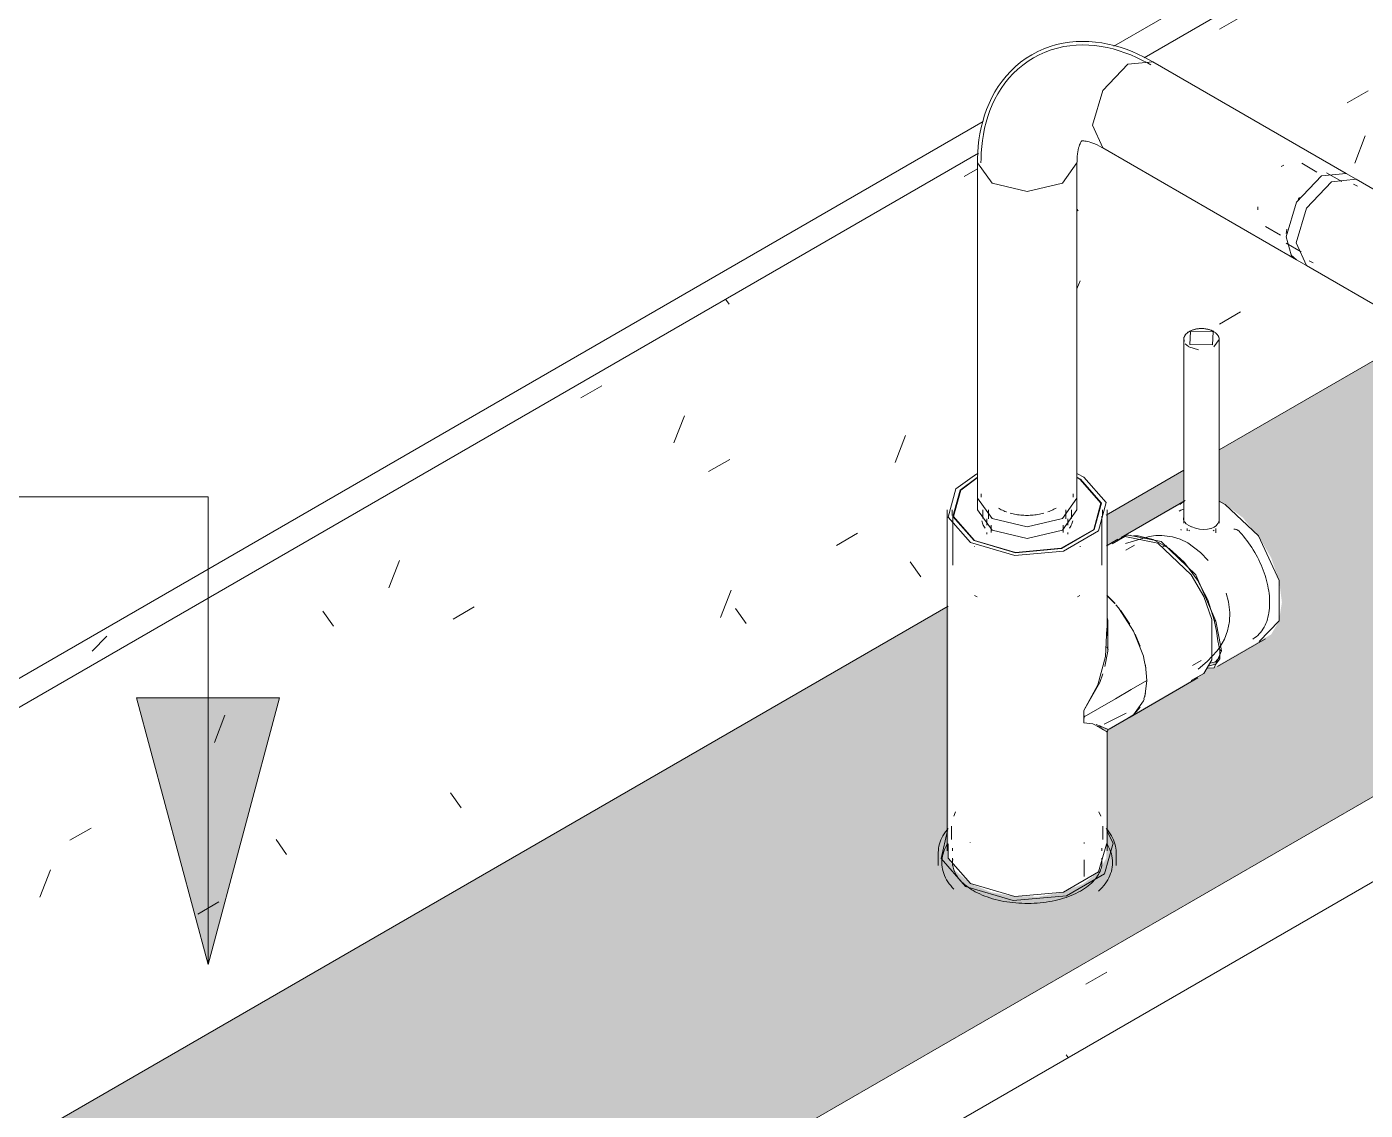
# Model space of a CAD drawing. Header units: millimetres. Extents: x -8593 to 4290, y -4897 to 11072.
# Drawn here: x 236 to 612.5, y -2510.2 to -2205.5 of the extents above; entities that cross this region are included whole.
import ezdxf

# ---------------------------------------------------------------- set-up
doc = ezdxf.new("R2010")
doc.units = ezdxf.units.MM
for name, color, linetype, lineweight in [('G-ANNO-TEXT', 231, 'Continuous', 9), ('G-IMPT', 8, 'Continuous', 9), ('I-FURN', 30, 'Continuous', 9)]:
    doc.layers.add(name, color=color, linetype=linetype, lineweight=lineweight)

msp = doc.modelspace()

# ---------------------------------------------------------------- hatches: boundary and pattern name
at = {"layer": 'G-ANNO-TEXT'}
msp.add_hatch(color=7, dxfattribs=at).paths.add_polyline_path([(287.02, -2469.23), (307.12, -2394.23), (266.93, -2394.23)])
at = {"layer": 'I-FURN'}
h = msp.add_hatch(dxfattribs=at)
h.set_pattern_fill('FP_23', color=256, style=0, pattern_type=2)
h.set_pattern_definition([(0, (1882.11, -4244.547), (203.2, 29.329), [8.382, -144.018, 8.382, -144.018, -812.8]), (0, (1882.11, -4244.547), (203.2, 29.329), [-304.8, 8.382, -296.418, 8.382, -144.018, -355.6]), (0, (1882.11, -4244.547), (203.2, 29.329), [-762, 8.382, -93.218, 8.382, -245.618]), (135, (1958.31, -4229.883), (-145.594, 86.93524), [5.927, -101.836, 5.927, -676.572]), (135, (1958.31, -4229.883), (-145.594, 86.93524), [-113.69, -101.836, 5.927, -209.599, -359.21]), (135, (1958.31, -4229.883), (-145.594, 86.93524), [-431.052, 5.927, -101.836, 5.927, -245.52]), (135, (1958.31, -4229.883), (-145.594, 86.93524), [-544.742, -65.915, 5.927, -173.678]), (225, (1983.71, -4171.224), (-57.60587, -116.2646), [5.927, -101.836, 5.927, -676.572]), (225, (1983.71, -4171.224), (-57.60587, -116.2646), [-113.69, -101.836, 5.927, -209.599, -359.21]), (225, (1983.71, -4171.224), (-57.60587, -116.2646), [-431.052, 5.927, -101.836, 5.927, -245.52]), (225, (1983.71, -4171.224), (-57.60587, -116.2646), [-544.742, -65.915, 5.927, -173.678])])
h.paths.add_polyline_path([(895.7, -3639.55), (902.77, -3635.46), (-504.38, -2823.05), (503.71, -2241.03), (504.46, -2232.43), (-518.52, -2823.05), (842.76, -3608.99)])
h.paths.add_polyline_path([(550.27, -2214.15), (1468.45, -1684.04), (1461.38, -1679.95), (541.73, -2210.92), (543.42, -2211.2), (549.69, -2213.87)])
h = msp.add_hatch(dxfattribs=at)
h.set_pattern_fill('FP_24', color=256, style=0, pattern_type=2)
h.set_pattern_definition([(30, (-542.186, -1853.675), (143.684, 124.434), [6.844, -117.59, 6.844, -781.239]), (30, (-542.186, -1853.675), (143.684, 124.434), [-131.278, -117.59, 6.844, -242.024, -414.78]), (30, (-542.186, -1853.675), (143.684, 124.434), [-497.736, 6.844, -117.59, 6.844, -283.502]), (30, (-542.186, -1853.675), (143.684, 124.434), [-629.014, -76.112, 6.844, -200.546]), (125.104, (-488.304, -1801.83), (-102.9507, 63.5061), [5.153, -88.544, -593.415]), (125.104, (-488.304, -1801.83), (-102.9507, 63.5061), [-93.697, 5.153, -88.544, -499.718]), (125.104, (-488.304, -1801.83), (-102.9507, 63.5061), [-187.394, 5.153, -182.241, -312.324]), (125.104, (-488.304, -1801.83), (-102.9507, 63.5061), [-374.788, 5.153, -88.544, -218.626]), (125.104, (-488.304, -1801.83), (-102.9507, 63.5061), [-468.485, 5.153, -57.311, -156.162]), (125.104, (-488.304, -1801.83), (-102.9507, 63.5061), [-530.95, 5.153, -151.008]), (248.794, (-470.344, -1708.502), (-40.73367, -187.94098), [8.193, -140.765, -943.402]), (248.794, (-470.344, -1708.502), (-40.73367, -187.94098), [-148.958, 8.193, -140.765, -794.444]), (248.794, (-470.344, -1708.502), (-40.73367, -187.94098), [-297.916, 8.193, -289.724, -496.527]), (248.794, (-470.344, -1708.502), (-40.73367, -187.94098), [-595.833, 8.193, -140.765, -347.569]), (248.794, (-470.344, -1708.502), (-40.73367, -187.94098), [-744.791, 8.193, -91.113, -248.264]), (248.794, (-470.344, -1708.502), (-40.73367, -187.94098), [-844.096, 8.193, -240.071])])
h.paths.add_polyline_path([(-398.31, -2884.29), (495.17, -2368.44), (495.17, -2339.28), (497.39, -2335.38), (502.46, -2331.72), (503.39, -2331.33), (503.39, -2243.75), (503.71, -2241.03), (-504.38, -2823.05)])
h.paths.add_polyline_path([(539.64, -2342.76), (561.42, -2330.19), (561.65, -2293.76), (561.66, -2293.4), (561.9, -2293.04), (562.05, -2292.76), (563.29, -2291.14), (563.95, -2290.78), (565.4, -2290.42), (567.5, -2290.41), (569.79, -2291.43), (569.91, -2291.28), (571.12, -2292.55), (571.12, -2293.08), (570.75, -2294.31), (569.79, -2295.25), (569.93, -2295.45), (571.4, -2293.45), (571.4, -2324.43), (628.55, -2291.43), (592.57, -2270.34), (591.93, -2270), (536.86, -2238.8), (534.08, -2237.81), (532.89, -2237.71), (532.05, -2239.36), (531.39, -2245.57), (531.39, -2331.33), (534.07, -2332.74), (537.66, -2335.81), (539.62, -2339.42), (539.63, -2341.32)])
h.paths.add_polyline_path([(562.85, -2329.36), (562.86, -2329.35), (563.14, -2295.54), (563.76, -2295.47), (563.29, -2294.97), (563.14, -2294.81), (562.82, -2294.84), (562.45, -2294.92), (562.82, -2295.47), (562.84, -2321.27)])
h.paths.add_polyline_path([(566.85, -2295.97), (568.9, -2295.62), (568.05, -2295.69), (566.86, -2295.93)])
h.paths.add_polyline_path([(567.89, -2295.26), (569.91, -2294.68), (569.65, -2294.7), (569.16, -2294.98), (568.05, -2295.23)])
h.paths.add_polyline_path([(561.7, -2292.76), (562.04, -2291.92), (562.82, -2291.57), (562.52, -2292.11), (561.9, -2292.6)])
h.paths.add_polyline_path([(656.55, -2275.26), (1468.45, -1806.51), (1468.45, -1684.04), (550.27, -2214.15), (554.87, -2216.56), (656.46, -2275.21)])
h = msp.add_hatch(dxfattribs=at)
h.set_pattern_fill('FP_15', color=256, style=0, pattern_type=2)
h.set_pattern_definition([(0, (1882.11, -4367.022), (203.2, 29.329), [8.382, -144.018, 8.382, -144.018, -812.8]), (0, (1882.11, -4367.022), (203.2, 29.329), [-304.8, 8.382, -296.418, 8.382, -144.018, -355.6]), (0, (1882.11, -4367.022), (203.2, 29.329), [-762, 8.382, -93.218, 8.382, -245.618]), (135, (1958.31, -4352.357), (-145.594, 86.93524), [5.927, -101.836, 5.927, -676.572]), (135, (1958.31, -4352.357), (-145.594, 86.93524), [-113.69, -101.836, 5.927, -209.599, -359.21]), (135, (1958.31, -4352.357), (-145.594, 86.93524), [-431.052, 5.927, -101.836, 5.927, -245.52]), (135, (1958.31, -4352.357), (-145.594, 86.93524), [-544.742, -65.915, 5.927, -173.678]), (225, (1983.71, -4293.7), (-57.60587, -116.2646), [5.927, -101.836, 5.927, -676.572]), (225, (1983.71, -4293.7), (-57.60587, -116.2646), [-113.69, -101.836, 5.927, -209.599, -359.21]), (225, (1983.71, -4293.7), (-57.60587, -116.2646), [-431.052, 5.927, -101.836, 5.927, -245.52]), (225, (1983.71, -4293.7), (-57.60587, -116.2646), [-544.742, -65.915, 5.927, -173.678])])
h.paths.add_polyline_path([(902.77, -3757.94), (1319.96, -3517.07), (330.01, -2945.52), (1390.67, -2333.15), (3441.28, -3517.07), (3936.26, -3231.3), (1468.45, -1806.51), (656.55, -2275.26), (691.86, -2295.87), (693.45, -2298.33), (694.03, -2301.05), (693.95, -2303.47), (693.1, -2307.23), (692.09, -2309.85), (690.09, -2313.33), (686.33, -2317.31), (684.53, -2318.53), (684.52, -2318.56), (681.16, -2319.93), (680.1, -2320.02), (678.23, -2319.91), (677.26, -2320.47), (668.22, -2320.53), (661.43, -2316.62), (661.16, -2310.13), (660.06, -2309.59), (628.55, -2291.43), (571.38, -2324.44), (571.41, -2339.09), (573.71, -2340.22), (578.03, -2343.5), (583.13, -2349.82), (585.99, -2354.77), (588.24, -2361.2), (589.02, -2367.32), (588.18, -2372.66), (585.99, -2376.37), (569.76, -2385.73), (567.96, -2385.75), (567.03, -2387.31), (540.1, -2402.91), (538.37, -2402.47), (538.53, -2402.97), (539.89, -2403.88), (539.62, -2439.29), (537.44, -2443.15), (533.01, -2446.56), (526.82, -2448.98), (520.64, -2450.09), (513.14, -2449.95), (507.18, -2448.83), (501.48, -2446.44), (497.12, -2442.76), (495.17, -2439.29), (495.17, -2368.44), (-398.31, -2884.29), (902.77, -3635.46), (902.77, -3727.54)])
h.paths.add_polyline_path([(2784.09, -3064.16), (2175.14, -2712.58), (2535.76, -2504.37), (3144.72, -2855.95), (2793.62, -3058.66)])
h.paths.add_polyline_path([(510.32, -2788.64), (497.38, -2787.65), (485.32, -2784.77), (473.06, -2779.08), (268.22, -2660.52), (261.96, -2655.81), (256.97, -2648.85), (255.26, -2641.38), (256.97, -2633.91), (261.96, -2626.95), (269.91, -2620.97), (828.52, -2298.45), (838.88, -2293.86), (850.94, -2290.98), (863.88, -2290), (876.82, -2290.98), (888.88, -2293.86), (899.23, -2298.45), (1104.29, -2416.84), (1112.66, -2423.41), (1117.23, -2429.78), (1118.94, -2437.25), (1117.23, -2444.73), (1112.24, -2451.69), (1104.29, -2457.67), (545.68, -2780.18), (535.32, -2784.77), (523.26, -2787.65), (517.54, -2788.09)])
h.paths.add_polyline_path([(569.01, -2384.83), (569, -2384.33), (568.9, -2384.61), (569, -2384.82)])
h.paths.add_polyline_path([(568.32, -2385.26), (570.67, -2384.46), (570.92, -2383.74), (569, -2384.83), (568.5, -2384.83), (568.27, -2385.25)])
h.paths.add_polyline_path([(539.69, -2351.77), (544.86, -2348.82), (546.57, -2348.63), (546.57, -2348.33), (545.4, -2348.38), (561.42, -2339.21), (561.4, -2330.2), (539.64, -2342.76), (539.67, -2349.31)])
h.paths.add_polyline_path([(562.85, -2329.36), (562.85, -2329.36), (562.85, -2334.1)])
h.paths.add_polyline_path([(562.85, -2338.39), (562.86, -2338.39), (562.85, -2337.88)])
h.paths.add_polyline_path([(682.04, -2297.31), (683.92, -2295.76), (683.71, -2295.96), (682.23, -2297.16)])
h.paths.add_polyline_path([(684.68, -2296.99), (684.25, -2295.98), (684.62, -2296.65), (684.63, -2296.69)])
h.paths.add_polyline_path([(685.36, -2295.29), (687.51, -2294.84), (685.37, -2295.29)])
h.paths.add_polyline_path([(672.46, -2289.16), (672.36, -2289.11), (672.44, -2289.16)])
h = msp.add_hatch(dxfattribs=at)
h.set_pattern_fill('FP_20', color=256, style=0, pattern_type=2)
h.set_pattern_definition([(30, (-436.12, -1914.912), (143.684, 124.434), [6.844, -117.59, 6.844, -781.239]), (30, (-436.12, -1914.912), (143.684, 124.434), [-131.278, -117.59, 6.844, -242.024, -414.78]), (30, (-436.12, -1914.912), (143.684, 124.434), [-497.736, 6.844, -117.59, 6.844, -283.502]), (30, (-436.12, -1914.912), (143.684, 124.434), [-629.014, -76.112, 6.844, -200.546]), (125.104, (-382.24, -1863.065), (-102.9507, 63.506), [5.153, -88.544, -593.415]), (125.104, (-382.24, -1863.065), (-102.9507, 63.506), [-93.697, 5.153, -88.544, -499.718]), (125.104, (-382.24, -1863.065), (-102.9507, 63.506), [-187.394, 5.153, -182.241, -312.324]), (125.104, (-382.24, -1863.065), (-102.9507, 63.506), [-374.788, 5.153, -88.544, -218.626]), (125.104, (-382.24, -1863.065), (-102.9507, 63.506), [-468.485, 5.153, -57.311, -156.162]), (125.104, (-382.24, -1863.065), (-102.9507, 63.506), [-530.95, 5.153, -151.008]), (248.794, (-364.278, -1769.74), (-40.73367, -187.941), [8.193, -140.765, -943.402]), (248.794, (-364.278, -1769.74), (-40.73367, -187.941), [-148.958, 8.193, -140.765, -794.444]), (248.794, (-364.278, -1769.74), (-40.73367, -187.941), [-297.916, 8.193, -289.724, -496.527]), (248.794, (-364.278, -1769.74), (-40.73367, -187.941), [-595.833, 8.193, -140.765, -347.569]), (248.794, (-364.278, -1769.74), (-40.73367, -187.941), [-744.791, 8.193, -91.113, -248.264]), (248.794, (-364.278, -1769.74), (-40.73367, -187.941), [-844.096, 8.193, -240.071])])
h.paths.add_polyline_path([(269.91, -2644.89), (828.52, -2322.37), (828.52, -2298.45), (269.91, -2620.97), (269.91, -2643.66)])

# ---------------------------------------------------------------- linework, layer by layer
at = {"layer": 'G-ANNO-TEXT', "color": 7}
for p, q in [((287.02, -2337.7), (195.44, -2337.7)), ((287.02, -2469.23), (287.02, -2337.7)), ((307.12, -2394.23), (266.93, -2394.23)), ((266.93, -2394.23), (287.02, -2469.23)), ((287.02, -2469.23), (307.12, -2394.23))]:
    msp.add_line(p, q, dxfattribs=at)
at = {"layer": 'G-IMPT'}
for p, q in [((545.68, -2215.98), (552.68, -2215.29)), ((607.13, -2246.73), (552.68, -2215.29)), ((538.68, -2239.54), (593.13, -2270.97)), ((503.39, -2243.75), (503.39, -2338.05)), ((527.29, -2249.46), (531.39, -2243.75)), ((531.39, -2338.05), (531.39, -2243.75)), ((589.52, -2244.36), (588.81, -2244.77)), ((598.89, -2246.3), (594.64, -2243.85)), ((605.83, -2248.98), (601.58, -2246.53)), ((609.95, -2248.36), (607.13, -2246.73)), ((610.24, -2250.31), (609.18, -2249.7)), ((667.94, -2281.84), (609.95, -2248.36)), ((593.58, -2254.05), (593.94, -2253.5)), ((582.27, -2256.09), (582.27, -2256.91)), ((584.39, -2261.6), (588.64, -2264.05)), ((590.23, -2264.57), (591.63, -2269.62)), ((590.18, -2266.27), (594.43, -2268.72)), ((591.65, -2269.66), (593.13, -2270.97)), ((593.05, -2266.2), (595.95, -2272.61)), ((595.95, -2272.61), (593.05, -2266.2)), ((593.13, -2270.97), (595.95, -2272.61)), ((595.95, -2272.61), (653.94, -2306.08)), ((596.73, -2271.27), (597.79, -2271.88)), ((561.75, -2292.36), (561.51, -2292.81)), ((561.4, -2293.43), (561.4, -2345.03)), ((561.47, -2292.95), (561.5, -2294.01)), ((561.83, -2294.6), (562.78, -2295.42)), ((565.53, -2296.27), (562.86, -2295.47)), ((571.4, -2293.43), (569.91, -2295.48)), ((571.33, -2292.97), (571.4, -2293.39)), ((571.4, -2345.03), (571.4, -2293.43)), ((828.52, -2322.37), (269.91, -2644.89)), ((532.24, -2332.74), (531.48, -2332.32)), ((531.49, -2332.21), (532.35, -2332.68)), ((531.54, -2331.22), (533.3, -2332.13)), ((504.44, -2336.83), (504.44, -2337.72)), ((530.34, -2337.72), (530.34, -2336.83)), ((494.89, -2341.32), (494.89, -2437.25)), ((496.24, -2341.32), (496.24, -2342.95)), ((503.39, -2338.05), (503.39, -2341.32)), ((507.49, -2343.77), (503.39, -2338.05)), ((503.39, -2341.32), (507.49, -2347.03)), ((504.89, -2341.32), (504.89, -2343.77)), ((506.54, -2341.32), (506.54, -2343.85)), ((527.29, -2343.77), (531.39, -2338.05)), ((528.24, -2343.85), (528.24, -2341.32)), ((529.89, -2343.77), (529.89, -2341.32)), ((531.39, -2341.32), (531.39, -2338.05)), ((538.54, -2342.95), (538.54, -2341.32)), ((539.89, -2376.73), (539.89, -2341.32)), ((561.86, -2338.65), (543.83, -2349.06)), ((561.39, -2338.95), (560.33, -2339.82)), ((573.11, -2339.77), (571.34, -2338.86)), ((496.44, -2343.11), (496.44, -2356.83)), ((505.99, -2343.85), (505.99, -2345.64)), ((528.79, -2345.64), (528.79, -2343.85)), ((538.34, -2356.83), (538.34, -2343.11)), ((562.12, -2345.22), (561.71, -2344.8)), ((570.67, -2345.64), (571.13, -2345.05)), ((505.99, -2347.69), (505.99, -2348.12)), ((507.24, -2345.64), (507.24, -2347.69)), ((527.54, -2347.69), (527.54, -2345.64)), ((528.79, -2348.12), (528.79, -2347.69)), ((562.83, -2345.71), (562.22, -2345.3)), ((562.4, -2346.58), (562.4, -2347.26)), ((563.64, -2346.11), (562.86, -2345.72)), ((562.86, -2347.07), (563.07, -2347.2)), ((566.94, -2346.83), (565.85, -2346.72)), ((569.93, -2346.19), (569.08, -2346.56)), ((569.72, -2347.2), (569.93, -2347.07)), ((569.97, -2346.17), (570.62, -2345.69)), ((570.4, -2347.82), (570.4, -2346.58)), ((502.44, -2351.58), (502.58, -2351.67)), ((532.21, -2351.67), (532.35, -2351.58)), ((542.91, -2349.59), (539.68, -2351.46)), ((547.61, -2351.27), (545.14, -2352.69)), ((556.57, -2351.3), (555.54, -2351.72)), ((502.58, -2365.38), (503.29, -2365.79)), ((531.5, -2365.79), (532.21, -2365.38)), ((542.07, -2367.7), (539.83, -2365.39)), ((539.99, -2365.47), (542.11, -2367.69)), ((569.97, -2372.38), (570.45, -2372.66)), ((547.73, -2376.29), (549.13, -2379.62)), ((570.91, -2385.39), (584.36, -2377.62)), ((539.75, -2379.81), (540.18, -2380.71)), ((571.31, -2379.5), (571.51, -2380.4)), ((571.47, -2382.75), (571.57, -2382.44)), ((571.52, -2380.67), (572.07, -2380.99)), ((550.2, -2383.16), (550.72, -2385.84)), ((551.05, -2389.33), (550.64, -2384.96)), ((563.84, -2385.08), (566.31, -2383.66)), ((546.32, -2399.59), (565.41, -2388.56)), ((550.47, -2393.87), (551.05, -2389.33)), ((563.51, -2389.34), (567.03, -2387.31)), ((550.62, -2392.99), (550.2, -2394.51)), ((533.3, -2401.23), (533.3, -2397.73)), ((549.15, -2396.79), (547.51, -2398.74)), ((533.31, -2401.19), (533.36, -2400.37)), ((533.36, -2400.37), (533.37, -2399.53)), ((539.04, -2401.61), (545.24, -2398.47)), ((540.45, -2402.98), (546.42, -2399.53)), ((546.86, -2399.25), (545.57, -2399.96)), ((537.12, -2402.26), (537.77, -2402.1)), ((539.89, -2437.25), (539.89, -2403.87)), ((539.89, -2403.88), (539.89, -2403.87)), ((497.23, -2426.27), (496.74, -2427.42)), ((538.05, -2427.42), (537.56, -2426.27)), ((496.14, -2430.31), (496.14, -2433.99)), ((538.64, -2433.99), (538.64, -2430.31)), ((501.39, -2434.81), (501.39, -2434.9)), ((533.39, -2435.14), (533.39, -2434.85)), ((492.39, -2437.66), (492.39, -2441.34)), ((496.39, -2436.44), (496.39, -2437.25)), ((538.39, -2437.25), (538.39, -2436.44)), ((542.39, -2441.34), (542.39, -2437.66)), ((496.39, -2439.3), (496.39, -2441.34)), ((533.39, -2444.46), (533.39, -2439.75)), ((538.39, -2441.34), (538.39, -2439.3))]:
    msp.add_line(p, q, dxfattribs=at)
for points in [[(518.68, -2213.31, 0), (520.35, -2212.42, 0), (522.07, -2211.65, 0), (523.84, -2211, 0), (525.64, -2210.48, 0), (527.46, -2210.07, 0), (529.29, -2209.79, 0), (531.12, -2209.62, 0), (532.95, -2209.56, 0), (534.76, -2209.61, 0), (536.56, -2209.75, 0), (538.34, -2210, 0), (540.09, -2210.32, 0), (541.83, -2210.74, 0), (543.53, -2211.23, 0), (545.22, -2211.8, 0), (546.87, -2212.43, 0), (548.5, -2213.14, 0), (550.11, -2213.9, 0), (551.69, -2214.73, 0), (552.68, -2215.29, 0)], [(518.68, -2213.31, 0), (517.07, -2214.31, 0), (515.54, -2215.42, 0), (514.1, -2216.63, 0), (512.74, -2217.92, 0), (511.48, -2219.3, 0), (510.32, -2220.74, 0), (509.26, -2222.24, 0), (508.3, -2223.79, 0), (507.43, -2225.39, 0), (506.66, -2227.02, 0), (505.98, -2228.68, 0), (505.38, -2230.36, 0), (504.88, -2232.07, 0), (504.45, -2233.79, 0), (504.1, -2235.53, 0), (503.82, -2237.29, 0), (503.62, -2239.05, 0), (503.48, -2240.83, 0), (503.41, -2242.61, 0), (503.39, -2243.75, 0)], [(519.18, -2214.18, 0), (520.79, -2213.32, 0), (522.45, -2212.58, 0), (524.15, -2211.95, 0), (525.89, -2211.44, 0), (527.65, -2211.05, 0), (529.41, -2210.78, 0), (531.18, -2210.62, 0), (532.95, -2210.56, 0), (534.71, -2210.61, 0), (536.45, -2210.75, 0), (538.18, -2210.98, 0), (539.89, -2211.3, 0), (541.57, -2211.7, 0), (543.24, -2212.18, 0), (544.88, -2212.74, 0), (546.49, -2213.36, 0), (548.09, -2214.05, 0), (549.66, -2214.8, 0), (551.21, -2215.61, 0), (552.18, -2216.16, 0)], [(519.18, -2214.18, 0), (517.63, -2215.14, 0), (516.16, -2216.21, 0), (514.76, -2217.37, 0), (513.46, -2218.62, 0), (512.24, -2219.95, 0), (511.12, -2221.34, 0), (510.09, -2222.79, 0), (509.16, -2224.3, 0), (508.32, -2225.84, 0), (507.57, -2227.42, 0), (506.91, -2229.03, 0), (506.34, -2230.67, 0), (505.84, -2232.33, 0), (505.42, -2234.01, 0), (505.08, -2235.71, 0), (504.81, -2237.42, 0), (504.61, -2239.15, 0), (504.48, -2240.88, 0), (504.41, -2242.63, 0), (504.39, -2243.75, 0)], [(538.68, -2239.54, 0), (535.78, -2233.13, 0), (538.68, -2223.37, 0), (545.68, -2215.98, 0)], [(532.76, -2237.5, 0), (532.75, -2237.51, 0), (532.72, -2237.55, 0), (532.66, -2237.62, 0), (532.58, -2237.74, 0), (532.49, -2237.9, 0), (532.37, -2238.11, 0), (532.25, -2238.38, 0), (532.12, -2238.7, 0), (531.99, -2239.09, 0), (531.86, -2239.53, 0), (531.74, -2240.04, 0), (531.64, -2240.61, 0), (531.54, -2241.23, 0), (531.47, -2241.9, 0), (531.42, -2242.63, 0), (531.4, -2243.41, 0), (531.39, -2243.75, 0)], [(532.59, -2237.6, 0), (532.6, -2237.6, 0), (532.65, -2237.59, 0), (532.74, -2237.57, 0), (532.88, -2237.56, 0), (533.07, -2237.56, 0), (533.31, -2237.57, 0), (533.6, -2237.6, 0), (533.95, -2237.65, 0), (534.35, -2237.73, 0), (534.8, -2237.84, 0), (535.29, -2237.99, 0), (535.84, -2238.18, 0), (536.42, -2238.41, 0), (537.04, -2238.69, 0), (537.7, -2239.01, 0), (538.39, -2239.37, 0), (538.68, -2239.54, 0)], [(503.39, -2243.75, 0), (507.49, -2249.46, 0), (517.39, -2251.83, 0), (527.29, -2249.46, 0)], [(607.13, -2246.73, 0), (600.13, -2247.42, 0), (593.13, -2254.81, 0), (590.23, -2264.57, 0)], [(609.95, -2248.36, 0), (602.95, -2249.05, 0), (595.95, -2256.44, 0), (593.05, -2266.2, 0)], [(593.05, -2266.2, 0), (595.95, -2256.44, 0), (602.95, -2249.05, 0), (609.95, -2248.36, 0)], [(590.26, -2263.57, 0), (590.3, -2263.08, 0), (590.4, -2262.35, 0)], [(593.13, -2270.97, 0), (591.93, -2270, 0), (591.58, -2269.55, 0)], [(561.4, -2293.43, 0), (561.4, -2293.29, 0), (561.42, -2293.15, 0), (561.44, -2293.02, 0), (561.47, -2292.88, 0), (561.51, -2292.75, 0), (561.56, -2292.62, 0), (561.62, -2292.49, 0), (561.69, -2292.36, 0), (561.77, -2292.24, 0), (561.85, -2292.12, 0), (561.94, -2292.01, 0), (562.03, -2291.89, 0), (562.14, -2291.79, 0), (562.24, -2291.68, 0), (562.36, -2291.58, 0), (562.48, -2291.48, 0), (562.61, -2291.39, 0), (562.74, -2291.3, 0), (562.87, -2291.21, 0), (563.02, -2291.13, 0), (563.16, -2291.05, 0), (563.31, -2290.98, 0), (563.47, -2290.9, 0), (563.63, -2290.84, 0), (563.79, -2290.77, 0), (563.96, -2290.71, 0), (564.13, -2290.66, 0), (564.3, -2290.61, 0), (564.48, -2290.56, 0), (564.66, -2290.52, 0), (564.84, -2290.48, 0), (565.02, -2290.45, 0), (565.21, -2290.42, 0), (565.39, -2290.39, 0), (565.58, -2290.37, 0), (565.77, -2290.35, 0), (565.96, -2290.34, 0), (566.15, -2290.33, 0), (566.34, -2290.33, 0), (566.54, -2290.33, 0), (566.73, -2290.34, 0), (566.92, -2290.35, 0), (567.11, -2290.36, 0), (567.3, -2290.38, 0), (567.49, -2290.4, 0), (567.67, -2290.43, 0), (567.86, -2290.46, 0), (568.04, -2290.5, 0), (568.22, -2290.54, 0), (568.4, -2290.58, 0), (568.57, -2290.63, 0), (568.74, -2290.68, 0), (568.91, -2290.74, 0), (569.08, -2290.8, 0), (569.24, -2290.87, 0), (569.4, -2290.94, 0), (569.55, -2291.01, 0), (569.7, -2291.09, 0), (569.84, -2291.17, 0), (569.89, -2291.2, 0)], [(563.14, -2294.81, 0), (563.29, -2291.14, 0), (569.65, -2291.23, 0)], [(569.65, -2291.23, 0), (569.5, -2294.9, 0), (563.14, -2294.81, 0)], [(571.4, -2293.43, 0), (571.39, -2293.29, 0), (571.38, -2293.15, 0), (571.35, -2293.02, 0), (571.32, -2292.88, 0), (571.28, -2292.75, 0), (571.23, -2292.62, 0), (571.17, -2292.49, 0), (571.1, -2292.36, 0), (571.03, -2292.24, 0), (570.94, -2292.12, 0), (570.86, -2292.01, 0), (570.76, -2291.89, 0), (570.66, -2291.79, 0), (570.55, -2291.68, 0), (570.43, -2291.58, 0), (570.31, -2291.48, 0), (570.19, -2291.39, 0), (570.05, -2291.3, 0), (569.92, -2291.21, 0), (569.91, -2291.21, 0)], [(501.48, -2350.5, 0), (495.17, -2343.35, 0), (497.35, -2335.42, 0), (503.25, -2331.22, 0)], [(502.44, -2349.95, 0), (496.5, -2343.23, 0), (498.55, -2335.77, 0), (503.3, -2332.21, 0)], [(503.31, -2332.32, 0), (498.68, -2335.81, 0), (496.65, -2343.21, 0), (502.54, -2349.89, 0)], [(533.3, -2332.13, 0), (539.62, -2339.28, 0), (537.44, -2347.21, 0), (527.61, -2352.89, 0), (513.87, -2354.15, 0), (501.48, -2350.5, 0)], [(532.35, -2332.68, 0), (538.28, -2339.41, 0), (536.24, -2346.86, 0), (527, -2352.2, 0), (514.09, -2353.38, 0), (502.44, -2349.95, 0)], [(502.54, -2349.89, 0), (514.11, -2353.29, 0), (526.93, -2352.12, 0), (536.1, -2346.82, 0), (538.14, -2339.42, 0), (532.24, -2332.74, 0)], [(503.39, -2338.05, 0), (507.49, -2343.77, 0), (517.39, -2346.13, 0), (527.29, -2343.77, 0)], [(531.39, -2338.05, 0), (527.29, -2343.77, 0), (517.39, -2346.13, 0), (507.49, -2343.77, 0)], [(507.49, -2347.03, 0), (517.39, -2349.4, 0), (527.29, -2347.03, 0), (531.39, -2341.32, 0)], [(509.27, -2340.8, 0), (509.57, -2340.98, 0), (509.63, -2341.02, 0)], [(511.55, -2341.9, 0), (511.48, -2341.88, 0), (511.12, -2341.74, 0), (510.77, -2341.59, 0), (510.42, -2341.44, 0), (510.09, -2341.27, 0), (509.78, -2341.1, 0), (509.63, -2341.02, 0)], [(525.52, -2340.8, 0), (525.22, -2340.98, 0), (524.91, -2341.16, 0), (524.59, -2341.33, 0), (524.25, -2341.49, 0), (523.91, -2341.64, 0), (523.55, -2341.78, 0), (523.18, -2341.92, 0)], [(560.08, -2341.66, 0), (560.59, -2341.4, 0), (561.12, -2341.18, 0), (561.43, -2341.08, 0)], [(582.64, -2378.35, 0), (588.24, -2372.55, 0), (588.24, -2361.2, 0), (582.47, -2348.67, 0), (573.11, -2339.77, 0)], [(504.6, -2344.41, 0), (504.68, -2344.73, 0), (504.78, -2345.03, 0), (504.9, -2345.34, 0), (505.04, -2345.64, 0), (505.2, -2345.94, 0), (505.38, -2346.23, 0), (505.58, -2346.51, 0)], [(522.03, -2342.28, 0), (521.62, -2342.38, 0), (521.21, -2342.48, 0), (520.8, -2342.56, 0), (520.38, -2342.63, 0), (519.95, -2342.7, 0), (519.52, -2342.75, 0), (519.08, -2342.79, 0), (518.65, -2342.83, 0), (518.21, -2342.85, 0), (517.76, -2342.87, 0), (517.32, -2342.87, 0), (516.88, -2342.86, 0), (516.44, -2342.85, 0), (516, -2342.82, 0), (515.56, -2342.78, 0), (515.13, -2342.73, 0), (514.7, -2342.68, 0), (514.28, -2342.61, 0), (513.85, -2342.53, 0), (513.44, -2342.45, 0), (513.03, -2342.35, 0), (512.63, -2342.25, 0)], [(529.25, -2346.46, 0), (529.45, -2346.17, 0), (529.62, -2345.88, 0), (529.78, -2345.58, 0), (529.92, -2345.28, 0), (530.03, -2344.98, 0), (530.13, -2344.67, 0), (530.2, -2344.36, 0)], [(561.63, -2344.69, 0), (561.38, -2344.15, 0), (561.38, -2343.6, 0)], [(571.16, -2344.98, 0), (571.41, -2344.25, 0), (571.41, -2343.5, 0)], [(554.16, -2350.71, 0), (544.81, -2348.82, 0), (541.29, -2350.85, 0)], [(542.51, -2350.03, 0), (545.4, -2348.38, 0), (555.08, -2350.18, 0)], [(545.04, -2350.79, 0), (551.67, -2348.8, 0), (553.56, -2348.57, 0), (555.26, -2348.53, 0), (558.26, -2348.9, 0), (560.45, -2349.57, 0), (562.61, -2350.61, 0)], [(547.31, -2348.64, 0), (548.59, -2348.61, 0), (552.86, -2349.61, 0), (557.31, -2352.18, 0), (561.58, -2356.11, 0), (565.3, -2361.07, 0), (568.18, -2366.65, 0), (569.97, -2372.38, 0)], [(560.6, -2346.77, 0), (560.61, -2346.78, 0), (560.67, -2346.96, 0), (560.69, -2347.06, 0)], [(565.83, -2346.72, 0), (564.73, -2346.48, 0), (563.71, -2346.14, 0)], [(569.07, -2346.56, 0), (568.06, -2346.78, 0), (566.96, -2346.83, 0)], [(577.06, -2347.41, 0), (576.97, -2347.32, 0), (576.87, -2347.23, 0), (576.76, -2347.14, 0), (576.65, -2347.07, 0), (576.53, -2347, 0), (576.4, -2346.94, 0), (576.28, -2346.88, 0), (576.15, -2346.84, 0), (576.02, -2346.81, 0), (575.89, -2346.79, 0), (575.77, -2346.77, 0), (575.65, -2346.76, 0), (575.53, -2346.76, 0)], [(580.87, -2377.67, 0), (581.34, -2377.35, 0), (581.8, -2377, 0), (582.23, -2376.62, 0), (582.64, -2376.21, 0), (583.02, -2375.78, 0), (583.37, -2375.32, 0), (583.7, -2374.83, 0), (584, -2374.32, 0), (584.27, -2373.79, 0), (584.52, -2373.24, 0), (584.74, -2372.68, 0), (584.93, -2372.09, 0), (585.1, -2371.5, 0), (585.24, -2370.88, 0), (585.35, -2370.25, 0), (585.45, -2369.61, 0), (585.51, -2368.96, 0), (585.55, -2368.29, 0), (585.57, -2367.62, 0), (585.57, -2366.93, 0), (585.54, -2366.24, 0), (585.49, -2365.54, 0), (585.41, -2364.83, 0), (585.31, -2364.11, 0), (585.19, -2363.39, 0), (585.05, -2362.66, 0), (584.89, -2361.94, 0), (584.7, -2361.2, 0), (584.5, -2360.47, 0), (584.27, -2359.74, 0), (584.02, -2359, 0), (583.76, -2358.27, 0), (583.47, -2357.54, 0), (583.16, -2356.82, 0), (582.84, -2356.1, 0), (582.5, -2355.38, 0), (582.14, -2354.67, 0), (581.76, -2353.97, 0), (581.37, -2353.27, 0), (580.96, -2352.59, 0), (580.54, -2351.91, 0), (580.1, -2351.25, 0), (579.65, -2350.6, 0), (579.18, -2349.96, 0), (578.7, -2349.33, 0), (578.21, -2348.72, 0), (577.71, -2348.13, 0), (577.19, -2347.55, 0), (577.06, -2347.4, 0)], [(567.03, -2365.71, 0), (563.51, -2359.61, 0), (554.16, -2350.71, 0)], [(555.08, -2350.18, 0), (564.77, -2359.56, 0), (570.45, -2372.66, 0)], [(562.61, -2350.61, 0), (566.17, -2353.28, 0), (568.32, -2355.56, 0)], [(573.32, -2364.75, 0), (573.98, -2367.22, 0), (574.36, -2370.15, 0), (574.28, -2372.75, 0), (573.76, -2375.31, 0), (572.85, -2377.71, 0), (571.57, -2379.94, 0), (570.78, -2381.01, 0), (567.99, -2384.01, 0), (565.44, -2386.12, 0)], [(567.03, -2387.31, 0), (569.29, -2383.49, 0), (569.29, -2372.14, 0), (567.03, -2365.71, 0)], [(550.23, -2383.08, 0), (550.09, -2382.5, 0), (547.31, -2375.41, 0), (543.05, -2368.86, 0), (542.33, -2367.99, 0)], [(543.59, -2369.5, 0), (544.42, -2370.64, 0), (546.27, -2373.51, 0)], [(533.3, -2397.73, 0), (537.21, -2390.55, 0), (539.39, -2382.59, 0), (539.81, -2374.56, 0)], [(539.92, -2371.6, 0), (540.07, -2372.32, 0), (540.07, -2381.04, 0), (539.26, -2385.41, 0)], [(569.97, -2372.38, 0), (570.58, -2375.47, 0), (571.03, -2378.12, 0)], [(570.45, -2372.66, 0), (571.38, -2377.41, 0), (572.07, -2380.99, 0)], [(571.52, -2380.67, 0), (571.29, -2379.49, 0), (571.03, -2378.12, 0)], [(572.07, -2380.99, 0), (569.95, -2385.75, 0), (568.2, -2385.83, 0)], [(571.52, -2380.67, 0), (571.54, -2383.19, 0), (570.47, -2384.76, 0), (568.32, -2385.26, 0)], [(568.86, -2384.47, 0), (570.36, -2384.1, 0), (571.47, -2382.75, 0)], [(571.51, -2380.4, 0), (571.51, -2380.52, 0), (571.52, -2380.67, 0)], [(538.67, -2387.47, 0), (537.79, -2389.87, 0), (533.36, -2397.74, 0)], [(533.37, -2399.53, 0), (537.79, -2396.98, 0), (542.21, -2394.43, 0), (546.63, -2391.88, 0), (551.05, -2389.33, 0)], [(533.31, -2397.81, 0), (533.36, -2398.68, 0), (533.37, -2399.53, 0)], [(546.02, -2399.74, 0), (547.31, -2398.93, 0), (550.09, -2395.02, 0), (550.26, -2394.56, 0)], [(539.89, -2403.87, 0), (539.65, -2403.68, 0), (538.86, -2403.17, 0), (537.59, -2402.41, 0), (535.85, -2401.5, 0), (533.3, -2401.23, 0)], [(540.28, -2403.09, 0), (539.93, -2403.04, 0), (537.69, -2402.1, 0), (536.8, -2401.7, 0)], [(537.55, -2402.03, 0), (538.1, -2402.3, 0), (538.37, -2402.4, 0), (537.83, -2402.07, 0)], [(539.89, -2403.87, 0), (539.93, -2403.62, 0), (540, -2403.43, 0), (540.08, -2403.29, 0), (540.28, -2403.09, 0)], [(492.39, -2437.66, 0), (492.41, -2437.06, 0), (492.48, -2436.46, 0), (492.58, -2435.87, 0), (492.73, -2435.27, 0), (492.91, -2434.69, 0), (493.14, -2434.11, 0), (493.4, -2433.53, 0), (493.7, -2432.96, 0), (494.05, -2432.41, 0), (494.42, -2431.86, 0), (494.84, -2431.32, 0), (495.17, -2430.94, 0)], [(499.99, -2447.21, 0), (493.18, -2439.41, 0), (495, -2431.52, 0)], [(539.82, -2431.56, 0), (541.61, -2435.1, 0), (539.17, -2443.73, 0), (528.42, -2449.89, 0), (513.46, -2451.22, 0), (499.99, -2447.21, 0)], [(542.39, -2437.66, 0), (542.37, -2437.06, 0), (542.31, -2436.46, 0), (542.21, -2435.87, 0), (542.06, -2435.27, 0), (541.88, -2434.69, 0), (541.65, -2434.11, 0), (541.39, -2433.53, 0), (541.08, -2432.96, 0), (540.74, -2432.41, 0), (540.36, -2431.86, 0), (539.95, -2431.32, 0), (539.62, -2430.95, 0)], [(493.39, -2440.52, 0), (493.42, -2439.9, 0), (493.48, -2439.28, 0), (493.59, -2438.66, 0), (493.74, -2438.05, 0), (493.93, -2437.44, 0), (494.16, -2436.85, 0), (494.43, -2436.26, 0), (494.73, -2435.69, 0), (495.08, -2435.13, 0)], [(495.17, -2435.22, 0), (495.17, -2439.29, 0), (501.48, -2446.44, 0)], [(501.48, -2446.44, 0), (513.87, -2450.09, 0), (527.61, -2448.83, 0), (537.44, -2443.15, 0), (539.65, -2435.34, 0)], [(541.39, -2440.52, 0), (541.37, -2439.9, 0), (541.31, -2439.28, 0), (541.2, -2438.66, 0), (541.05, -2438.05, 0), (540.86, -2437.44, 0), (540.63, -2436.85, 0), (540.36, -2436.26, 0), (540.05, -2435.69, 0), (539.71, -2435.13, 0)], [(493.39, -2440.52, 0), (493.42, -2441.14, 0), (493.48, -2441.77, 0), (493.59, -2442.38, 0), (493.74, -2442.99, 0), (493.93, -2443.6, 0), (494.16, -2444.19, 0), (494.43, -2444.78, 0), (494.73, -2445.35, 0), (495.08, -2445.92, 0), (495.46, -2446.47, 0), (495.87, -2447, 0), (496.32, -2447.52, 0), (496.8, -2448.03, 0)], [(496.39, -2440.52, 0), (496.41, -2440.11, 0), (496.45, -2439.69, 0)], [(496.39, -2440.52, 0), (496.41, -2440.94, 0), (496.45, -2441.35, 0), (496.52, -2441.77, 0), (496.63, -2442.19, 0), (496.76, -2442.6, 0), (496.92, -2443.02, 0), (497.11, -2443.44, 0), (497.34, -2443.86, 0), (497.59, -2444.28, 0), (497.88, -2444.69, 0), (498.2, -2445.11, 0), (498.55, -2445.51, 0), (498.93, -2445.92, 0), (499.35, -2446.32, 0), (499.79, -2446.71, 0), (500.27, -2447.09, 0), (500.77, -2447.47, 0), (501.3, -2447.83, 0), (501.86, -2448.19, 0), (502.23, -2448.41, 0)], [(538.39, -2440.52, 0), (538.38, -2440.94, 0), (538.34, -2441.35, 0), (538.26, -2441.77, 0), (538.16, -2442.19, 0), (538.03, -2442.6, 0), (537.87, -2443.02, 0), (537.67, -2443.44, 0), (537.45, -2443.86, 0), (537.19, -2444.28, 0), (536.91, -2444.69, 0), (536.59, -2445.11, 0), (536.24, -2445.51, 0), (535.85, -2445.92, 0), (535.44, -2446.32, 0), (535, -2446.71, 0), (534.52, -2447.09, 0), (534.02, -2447.47, 0), (533.48, -2447.83, 0), (532.92, -2448.19, 0), (532.34, -2448.53, 0), (531.72, -2448.86, 0), (531.08, -2449.18, 0), (530.42, -2449.48, 0), (529.74, -2449.77, 0), (529.03, -2450.05, 0), (528.3, -2450.3, 0), (527.56, -2450.54, 0), (526.79, -2450.77, 0), (526.01, -2450.98, 0), (525.22, -2451.16, 0), (524.41, -2451.34, 0), (523.59, -2451.49, 0), (522.76, -2451.62, 0), (521.92, -2451.73, 0), (521.07, -2451.83, 0), (520.21, -2451.9, 0), (519.36, -2451.96, 0), (518.49, -2452, 0), (517.63, -2452.01, 0), (516.76, -2452.01, 0), (515.9, -2451.98, 0), (515.04, -2451.94, 0), (514.18, -2451.87, 0), (513.33, -2451.79, 0), (512.48, -2451.68, 0), (511.65, -2451.56, 0), (510.82, -2451.42, 0), (510, -2451.26, 0), (509.2, -2451.08, 0), (508.41, -2450.88, 0), (507.64, -2450.67, 0), (506.89, -2450.44, 0), (506.15, -2450.19, 0), (505.43, -2449.92, 0), (504.73, -2449.64, 0), (504.06, -2449.34, 0), (503.41, -2449.03, 0), (502.78, -2448.71, 0), (502.23, -2448.41, 0)], [(541.39, -2440.52, 0), (541.37, -2441.14, 0), (541.31, -2441.77, 0), (541.2, -2442.38, 0), (541.05, -2442.99, 0), (540.86, -2443.6, 0), (540.63, -2444.19, 0), (540.36, -2444.78, 0), (540.05, -2445.35, 0), (539.71, -2445.92, 0), (539.33, -2446.47, 0), (538.91, -2447, 0), (538.47, -2447.52, 0), (537.98, -2448.03, 0), (537.47, -2448.52, 0)], [(538.39, -2440.52, 0), (538.38, -2440.11, 0), (538.34, -2439.69, 0)]]:
    msp.add_polyline3d(points, dxfattribs=at)
at = {"layer": 'I-FURN'}
for p, q in [((1461.38, -1679.95), (541.73, -2210.92)), ((550.27, -2214.15), (1468.45, -1684.04)), ((504.98, -2232.13), (-518.52, -2823.05)), ((-504.38, -2823.05), (503.71, -2241.03)), ((628.55, -2291.43), (571.38, -2324.44)), ((269.91, -2620.97), (828.52, -2298.45)), ((561.42, -2330.19), (539.62, -2342.77)), ((495.17, -2368.44), (-398.31, -2884.29))]:
    msp.add_line(p, q, dxfattribs=at)

doc.saveas('drawing.dxf')
